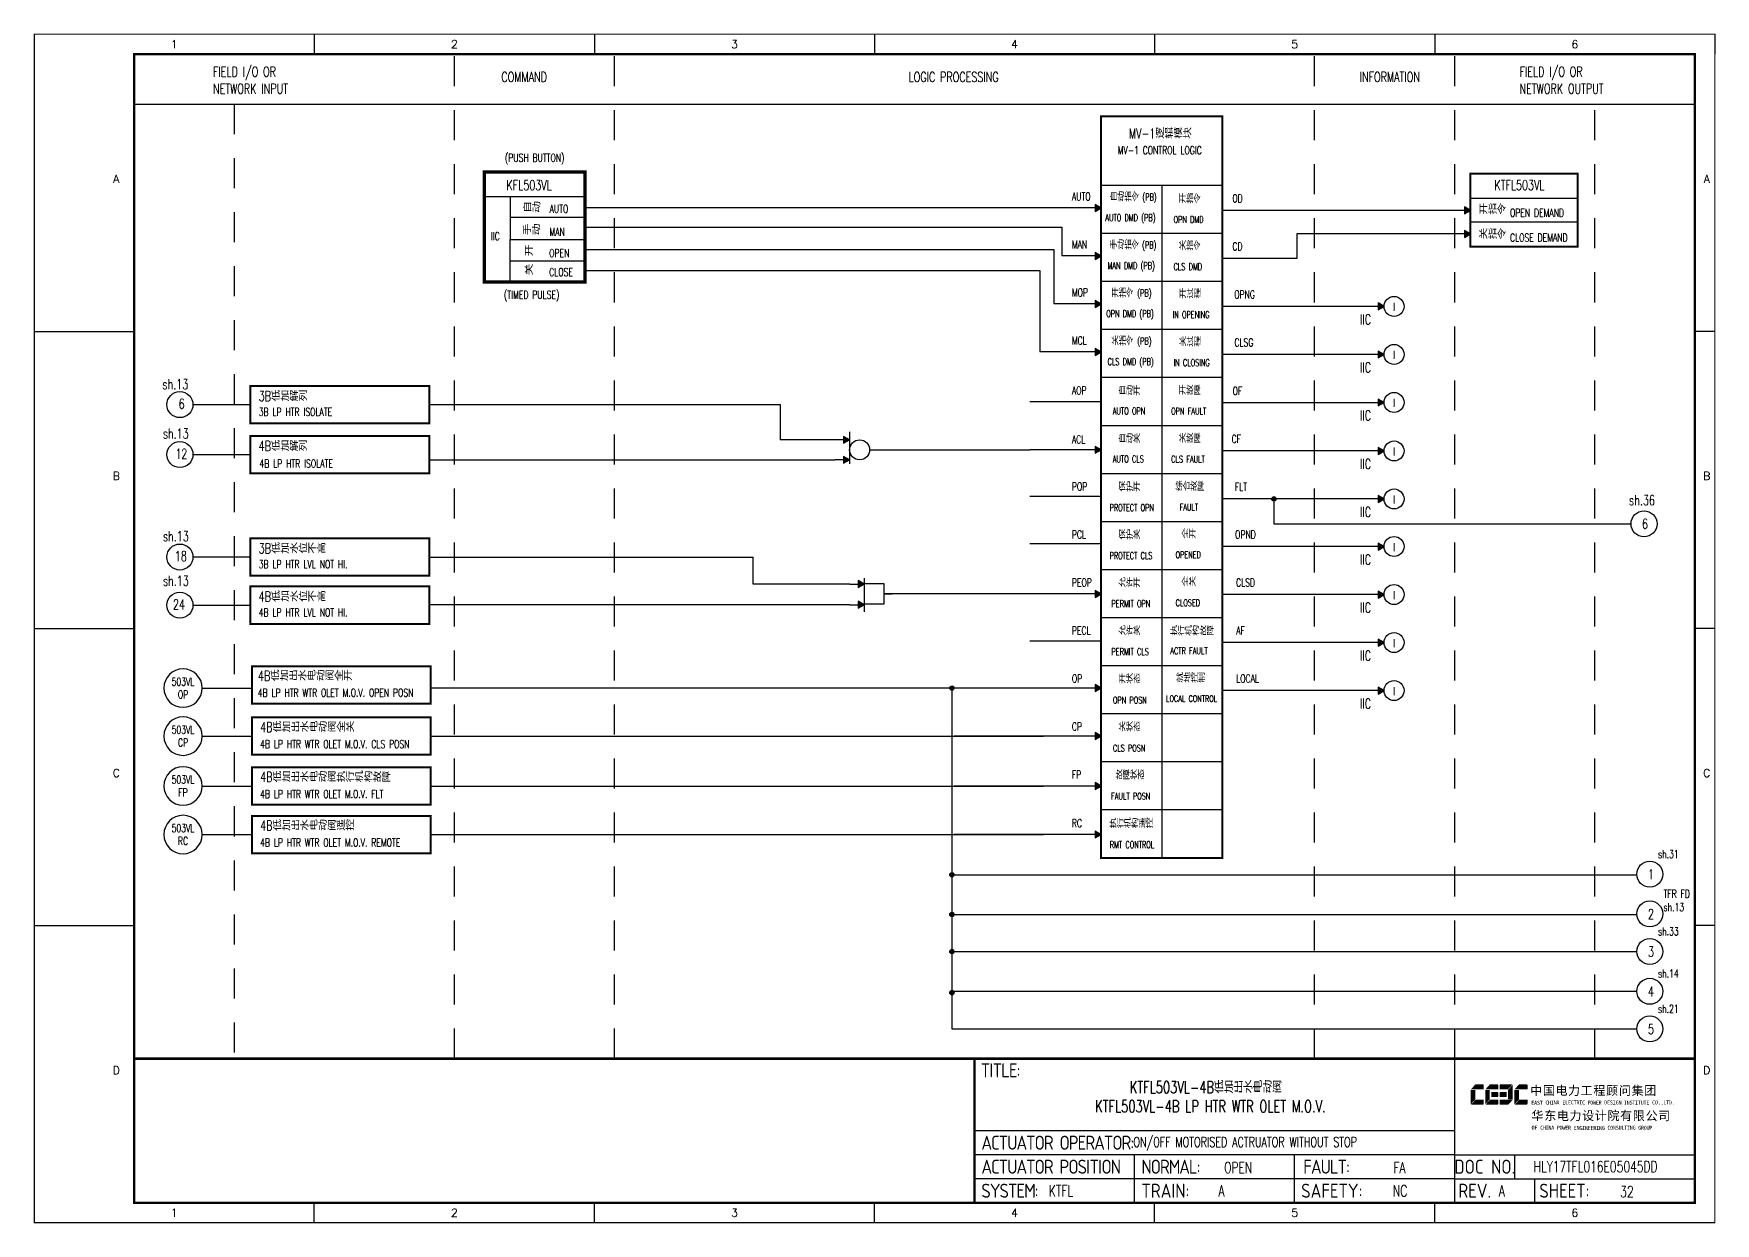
# Model space of a CAD drawing. Header units: millimetres. Extents: x 6586 to 9951, y 1074 to 5865.
# Drawn here: x 8163.7 to 8584, y 3551.9 to 3849.2 of the extents above; entities that cross this region are included whole.
import ezdxf
from ezdxf.enums import TextEntityAlignment as Align

# ---------------------------------------------------------------- set-up
doc = ezdxf.new("R2010")
doc.units = ezdxf.units.MM
doc.linetypes.add('DASHED', pattern=[0.75, 0.5, -0.25])
doc.linetypes.add('JIS_02_0.7', pattern=[1.35, 0.75, -0.6])
for name, color, linetype in [('BORDER', 1, 'Continuous'), ('INSTRUMENT', 4, 'Continuous'), ('MLINE', 6, 'Continuous'), ('TITLE', 1, 'Continuous'), ('TK', 7, 'Continuous'), ('图框_外框线', 7, 'Continuous'), ('图框_标题栏文字', 6, 'Continuous')]:
    doc.layers.add(name, color=color, linetype=linetype)
doc.styles.add('ecepdi', font='simhei.ttf', dxfattribs={"width": 0.9})
doc.styles.get("Standard").update_dxf_attribs({"font": 'romans.shx', "width": 0.7, "bigfont": '@0hztxta.shx'})
doc.styles.add('工程字', font='gbenor.shx', dxfattribs={"bigfont": 'gbcbig.shx'})

# ---------------------------------------------------------------- blocks, each defined once
blk = doc.blocks.new('INS00')
at = {"layer": 'INSTRUMENT', "color": 0}
blk.add_lwpolyline([(6, 0, 1), (-6, 0, 1)], format="xyb", close=True, dxfattribs=at)
at = {"layer": 'INSTRUMENT', "flags": 1}
for tag, p in [('INSNAM', (0, 9)), ('INSDGN', (0, -9)), ('INSSUP', (0, -15)), ('INSTYP', (0, -12)), ('INSMAN', (0, -18)), ('INSREM', (0, -21))]:
    blk.add_attdef(tag, text='', height=3, dxfattribs=at).set_placement(p, align=Align.TOP_CENTER)
at = {"layer": 'INSTRUMENT', "width": 0.7}
for tag, p in [('INSHH', (6, 3.5)), ('INSL', (6, -3)), ('INSLL', (6, -6))]:
    blk.add_attdef(tag, p, '', height=2.5, dxfattribs=at)
for tag, p in [('INSIDE', (0, 2)), ('INSSYS', (0, -2))]:
    blk.add_attdef(tag, text='', height=2.5, dxfattribs=at).set_placement(p, align=Align.MIDDLE)
at = {"layer": 'INSTRUMENT', "linetype": 'DASHED', "width": 0.7}
blk.add_attdef('INSH', (6, 0.5), '', height=2.5, dxfattribs=at)
blk = doc.blocks.new('huo')
at = {"layer": 'BORDER'}
for points in [[(-72.15, 909.27), (-73.65, 910.13), (-73.65, 908.4)], [(-72.15, 904.27), (-73.65, 905.13), (-73.65, 903.4)]]:
    blk.add_hatch(color=256, dxfattribs=at).paths.add_polyline_path(points)
for p, q in [((-72.15, 909.27), (-75.75, 909.27)), ((-72.15, 911.28), (-72.15, 903.28)), ((-72.15, 904.27), (-75.75, 904.27)), ((-67.15, 906.77), (-65.15, 906.77))]:
    blk.add_line(p, q, dxfattribs=at)
for points in [[(-72.15, 909.27), (-73.65, 910.13), (-73.65, 908.4)], [(-72.15, 904.27), (-73.65, 905.13), (-73.65, 903.4)]]:
    blk.add_lwpolyline(points, close=True, dxfattribs=at)
blk.add_circle((-69.65, 906.77), 2.5, dxfattribs=at)
blk = doc.blocks.new('A$C1E0003F3')
h = blk.add_hatch(color=152)
edge = h.paths.add_edge_path()
edge.add_ellipse((5.15, 4.41), major_axis=(0, 0.211), ratio=0.769231, start_angle=-90, end_angle=0)
edge.add_line((5.15, 4.62), (3.22, 4.62))
edge.add_line((3.22, 4.62), (2.09, 3.35))
edge.add_line((2.09, 3.35), (5.32, 3.35))
edge.add_line((5.32, 3.35), (5.32, 4.41))
h.paths.add_polyline_path([(3.22, 3.23), (2.09, 3.23), (2.09, -0.36), (3.22, 0.91)])
edge = h.paths.add_edge_path()
edge.add_line((5.32, 0.81), (3.27, 0.81))
edge.add_line((3.27, 0.81), (2.13, -0.46))
edge.add_line((2.13, -0.46), (5.15, -0.46))
edge.add_ellipse((5.15, -0.25), major_axis=(0, 0.211), ratio=0.769231, start_angle=180, end_angle=270)
edge.add_line((5.32, -0.25), (5.32, 0.81))
h = blk.add_hatch(color=152)
edge = h.paths.add_edge_path()
edge.add_ellipse((8.78, 4.41), major_axis=(0, 0.211), ratio=0.769231, start_angle=-90, end_angle=0)
edge.add_line((8.78, 4.62), (6.84, 4.62))
edge.add_line((6.84, 4.62), (5.71, 3.35))
edge.add_line((5.71, 3.35), (8.94, 3.35))
edge.add_line((8.94, 3.35), (8.94, 4.41))
h.paths.add_polyline_path([(6.84, 3.23), (5.71, 3.23), (5.71, -0.36), (6.84, 0.91)])
edge = h.paths.add_edge_path()
edge.add_ellipse((8.78, 2.49), major_axis=(0, 0.211), ratio=0.769231, start_angle=-90, end_angle=0)
edge.add_line((8.78, 2.7), (7.22, 2.7))
edge.add_line((7.22, 2.7), (7.22, 1.44))
edge.add_line((7.22, 1.44), (8.78, 1.44))
edge.add_ellipse((8.78, 1.65), major_axis=(0, 0.211), ratio=0.769231, start_angle=180, end_angle=270)
edge.add_line((8.94, 1.65), (8.94, 2.49))
edge = h.paths.add_edge_path()
edge.add_line((8.94, 0.81), (6.89, 0.81))
edge.add_line((6.89, 0.81), (5.75, -0.46))
edge.add_line((5.75, -0.46), (8.78, -0.46))
edge.add_ellipse((8.78, -0.25), major_axis=(0, 0.211), ratio=0.769231, start_angle=180, end_angle=270)
edge.add_line((8.94, -0.25), (8.94, 0.81))
h = blk.add_hatch(color=1)
edge = h.paths.add_edge_path()
edge.add_line((12.48, 4.62), (9.46, 4.62))
edge.add_ellipse((9.46, 4.41), major_axis=(0, 0.211), ratio=0.769231, start_angle=0, end_angle=90)
edge.add_line((9.3, 4.41), (9.3, 3.35))
edge.add_line((9.3, 3.35), (11.35, 3.35))
edge.add_line((11.35, 3.35), (12.48, 4.62))
h.paths.add_polyline_path([(12.57, 4.56), (11.38, 3.23), (11.38, 0.93), (12.57, 0.93)])
edge = h.paths.add_edge_path()
edge.add_line((11.03, 2.7), (9.46, 2.7))
edge.add_ellipse((9.46, 2.49), major_axis=(0, 0.211), ratio=0.769231, start_angle=0, end_angle=90)
edge.add_line((9.3, 2.49), (9.3, 1.65))
edge.add_ellipse((9.46, 1.65), major_axis=(0, 0.211), ratio=0.769231, start_angle=90, end_angle=180)
edge.add_line((9.46, 1.44), (11.03, 1.44))
edge.add_line((11.03, 1.44), (11.03, 2.7))
h = blk.add_hatch(color=152)
edge = h.paths.add_edge_path()
edge.add_ellipse((16.11, 4.41), major_axis=(0, 0.211), ratio=0.769231, start_angle=-90, end_angle=0)
edge.add_line((16.11, 4.62), (14.14, 4.62))
edge.add_line((14.14, 4.62), (13, 3.35))
edge.add_line((13, 3.35), (16.27, 3.35))
edge.add_line((16.27, 3.35), (16.27, 4.41))
h.paths.add_polyline_path([(14.14, 3.23), (13, 3.23), (13, -0.36), (14.14, 0.91)])
edge = h.paths.add_edge_path()
edge.add_line((16.27, 0.81), (14.18, 0.81))
edge.add_line((14.18, 0.81), (13.04, -0.46))
edge.add_line((13.04, -0.46), (16.03, -0.46))
edge.add_ellipse((16.03, -0.15), major_axis=(0, 0.316), ratio=0.769231, start_angle=180, end_angle=270)
edge.add_line((16.27, -0.15), (16.27, 0.81))
h = blk.add_hatch(color=1)
edge = h.paths.add_edge_path()
edge.add_line((12.58, 0.79), (9.3, 0.79))
edge.add_line((9.3, 0.79), (9.3, -0.27))
edge.add_ellipse((9.46, -0.27), major_axis=(0, 0.211), ratio=0.769231, start_angle=90, end_angle=180)
edge.add_line((9.46, -0.48), (11.43, -0.48))
edge.add_line((11.43, -0.48), (12.58, 0.79))
at = {"layer": 'TITLE', "color": 7, "style": 'ecepdi'}
for s, p in [('中', (16.92, 1.94)), ('国', (20.09, 2)), ('电', (23.25, 1.99)), ('力', (26.39, 1.96)), ('程', (32.71, 1.98)), ('顾', (35.9, 1.98)), ('问', (39.09, 1.94)), ('集', (42.26, 1.98)), ('团', (45.42, 2.01)), ('工', (29.53, 1.95)), ('华', (17.24, -4.31)), ('东', (20.45, -4.29)), ('电', (23.62, -4.35)), ('力', (26.75, -4.32)), ('设', (29.92, -4.3)), ('计', (33.05, -4.31)), ('院', (36.26, -4.29)), ('有', (39.41, -4.29)), ('限', (42.57, -4.32)), ('公', (45.78, -4.38)), ('司', (48.91, -4.35))]:
    blk.add_text(s, height=2.2, dxfattribs=at).set_placement(p)
at = {"layer": 'TITLE', "color": 7, "style": 'ecepdi', "width": 0.975}
for s, p in [('E', (17.58, 0.02)), ('A', (18.29, 0.03)), ('S', (19, 0.03)), ('T', (19.7, 0.03)), ('C', (21.1, 0.09)), ('H', (21.77, 0.09)), ('I', (22.46, 0.09)), ('N', (23.17, 0.1)), ('A', (23.86, 0.1)), ('E', (25.35, 0.09)), ('L', (26.05, 0.11)), ('E', (26.76, 0.1)), ('C', (27.46, 0.12)), ('T', (28.18, 0.11)), ('R', (28.87, 0.1)), ('I', (29.57, 0.11)), ('C', (30.28, 0.1)), ('P', (31.64, 0.09)), ('O', (32.32, 0.08)), ('W', (33.03, 0.08)), ('E', (33.72, 0.08)), ('R', (34.42, 0.09)), ('D', (35.81, 0.1)), ('E', (36.52, 0.1)), ('S', (37.2, 0.1)), ('I', (37.91, 0.09)), ('G', (38.68, 0.11)), ('N', (39.38, 0.09)), ('I', (40.72, 0.07)), ('N', (41.43, 0.08)), ('S', (42.14, 0.08)), ('T', (42.83, 0.08)), ('I', (43.52, 0.09)), ('T', (44.22, 0.07)), ('U', (44.93, 0.07)), ('T', (45.63, 0.08)), ('E', (46.34, 0.09)), ('C', (47.76, 0.11)), ('O', (48.48, 0.1)), ('L', (50.56, 0.1)), ('T', (51.27, 0.1)), ('D', (51.96, 0.1)), ('.', (49.23, 0.1)), (',', (49.87, 0.1)), ('.', (52.72, 0.11)), ('O', (17.67, -6.18)), ('OF', (18.01, -6.2)), ('F', (18.37, -6.2)), ('C', (19.8, -6.19)), ('H', (20.47, -6.19)), ('I', (21.15, -6.19)), ('N', (21.87, -6.18)), ('A', (22.56, -6.18)), ('P', (23.98, -6.2)), ('O', (24.66, -6.21)), ('W', (25.36, -6.21)), ('E', (26.06, -6.21)), ('R', (26.75, -6.2)), ('E', (28.19, -6.24)), ('N', (28.91, -6.27)), ('G', (29.62, -6.26)), ('I', (30.32, -6.27)), ('N', (31.02, -6.27)), ('E', (31.7, -6.28)), ('E', (32.41, -6.27)), ('R', (33.1, -6.24)), ('I', (33.81, -6.24)), ('N', (34.51, -6.26)), ('G', (35.2, -6.24)), ('C', (36.61, -6.19)), ('O', (37.3, -6.21)), ('N', (38, -6.2)), ('S', (38.71, -6.21)), ('U', (39.41, -6.18)), ('L', (40.11, -6.18)), ('T', (40.81, -6.19)), ('I', (41.51, -6.21)), ('N', (42.2, -6.21)), ('G', (42.91, -6.17)), ('G', (44.29, -6.2)), ('R', (45, -6.21)), ('O', (45.69, -6.22)), ('U', (46.39, -6.2)), ('P', (47.1, -6.23))]:
    blk.add_text(s, height=1, dxfattribs=at).set_placement(p, align=Align.MIDDLE_CENTER)
blk = doc.blocks.new('A$C57484896')
for p, q in [((70, 297), (70, 292)), ((140, 297), (140, 292)), ((210, 297), (210, 292)), ((280, 297), (280, 292)), ((350, 297), (350, 292)), ((420, 297), (420, 292)), ((0, 222.75), (25, 222.75)), ((420, 222.75), (415, 222.75)), ((0, 148.5), (25, 148.5)), ((420, 148.5), (415, 148.5)), ((0, 74.25), (25, 74.25)), ((420, 74.25), (415, 74.25)), ((70, 0), (70, 5)), ((140, 0), (140, 5)), ((210, 0), (210, 5)), ((280, 0), (280, 5)), ((350, 0), (350, 5))]:
    blk.add_line(p, q)
at = {"layer": 'MLINE', "linetype": 'JIS_02_0.7', "ltscale": 10}
for p, q in [((105, 41), (105, 292)), ((145, 41), (145, 292)), ((320, 41), (320, 292)), ((355, 41), (355, 292)), ((50, 279.56), (50, 41)), ((390, 41), (390, 279.56))]:
    blk.add_line(p, q, dxfattribs=at)
at = {"layer": 'MLINE'}
blk.add_line((25, 279.56), (415, 279.56), dxfattribs=at)
at = {"layer": '图框_外框线'}
for p, q in [((355, 5), (355, 41)), ((355, 23), (235, 23)), ((355, 17), (235, 17)), ((275, 11), (275, 17)), ((315, 11), (315, 17)), ((355, 17), (415, 17)), ((370, 11), (370, 17)), ((355, 11), (235, 11)), ((355, 11), (235, 11)), ((275, 5), (275, 11)), ((315, 5), (315, 11)), ((355, 11), (415, 11)), ((375, 5), (375, 11))]:
    blk.add_line(p, q, dxfattribs=at)
for points, const_width in [([(0, 0), (420, 0), (420, 297), (0, 297)], 0.3), ([(25, 5), (415, 5), (415, 292), (25, 292)], 0.6)]:
    blk.add_lwpolyline(points, close=True, dxfattribs=dict(at, const_width=const_width))
at = {"layer": '图框_外框线', "const_width": 0.6}
blk.add_lwpolyline([(235, 41), (25, 41)], dxfattribs=at)
at = {"layer": '图框_外框线'}
blk.add_lwpolyline([(415, 41, 0.6, 0.6, 0), (235, 41, 0.6, 0.6, 0), (235, 5, 0, 0, 0)], format="xyseb", dxfattribs=at)
blk.add_blockref('A$C1E0003F3', (356.94, 29.95))
at = {"layer": 'MLINE', "char_height": 2.5, "width": 31.8959, "attachment_point": 1}
for s, insert in [('FIELD I/O OR', (44.67, 288.89)), ('COMMAND', (116.74, 287.58)), ('LOGIC PROCESSING', (218.52, 287.58)), ('INFORMATION', (331.25, 287.58)), ('FIELD I/O OR', (371.22, 288.89)), ('NETWORK INPUT', (44.67, 284.64)), ('NETWORK OUTPUT', (371.22, 284.64))]:
    blk.add_mtext(s, dxfattribs=dict(at, insert=insert))
at = {"layer": 'TK', "color": 3}
for s, p in [('1', (35, 294.5)), ('2', (105, 294.5)), ('3', (175, 294.5)), ('4', (245, 294.5)), ('5', (315, 294.5)), ('6', (385, 294.5)), ('1', (35, 2.5)), ('2', (105, 2.5)), ('3', (175, 2.5)), ('4', (245, 2.5)), ('5', (315, 2.5)), ('6', (385, 2.5))]:
    blk.add_text(s, height=2, dxfattribs=at).set_placement(p, align=Align.MIDDLE)
for s, p in [('A', (20.5, 259.88)), ('A', (418, 259.88)), ('B', (20.5, 185.62)), ('B', (418, 185.62)), ('C', (20.5, 111.38)), ('C', (418, 111.38)), ('D', (20.5, 37.12)), ('D', (418, 37.12))]:
    blk.add_text(s, height=2, dxfattribs=at).set_placement(p, align=Align.CENTER)
at = {"layer": '图框_标题栏文字', "char_height": 3.5, "style": '工程字'}
for s, insert, width, attachment_point in [('{\\T0.9; TITLE:}', (234.86, 38.09), 14.2249, 4), ('{\\T0.9; ACTUATOR OPERATOR:}', (235, 20), 40, 4), ('{\\T0.9; ACTUATOR POSITION}', (235, 14), 45, 4), ('{\\T0.9; NORMAL:}', (275, 14), 18.2557, 4), ('{\\T0.9; FAULT:}', (315.44, 14), 15, 4), ('DOC NO.', (362.5, 14), 15, 5), ('{\\T0.9; SYSTEM:}', (235, 8), 17.9526, 4), ('{\\T0.9; }TRAIN: ', (275, 8), 17.6638, 4), ('SAFETY:', (324.3, 8), 22.3993, 5), ('REV.', (360, 8), 10, 5), ('SHEET:', (382.42, 8), 20, 5)]:
    blk.add_mtext(s, dxfattribs=dict(at, insert=insert, width=width, attachment_point=attachment_point))

msp = doc.modelspace()

# ---------------------------------------------------------------- hatches: boundary and pattern name
for points in [[(8430.46, 3805.7), (8428.96, 3806.57), (8428.96, 3804.84)], [(8522.75, 3805.08), (8521.25, 3805.94), (8521.25, 3804.21)], [(8522.75, 3799.21), (8521.25, 3800.07), (8521.25, 3798.34)], [(8430.46, 3793.7), (8428.96, 3794.57), (8428.96, 3792.84)], [(8430.46, 3781.7), (8428.96, 3782.57), (8428.96, 3780.84)], [(8501.17, 3781.08), (8499.67, 3781.94), (8499.67, 3780.21)], [(8430.46, 3769.7), (8428.96, 3770.57), (8428.96, 3768.84)], [(8501.17, 3769.08), (8499.67, 3769.94), (8499.67, 3768.21)], [(8501.17, 3757.08), (8499.67, 3757.94), (8499.67, 3756.21)], [(8430.46, 3745.23), (8428.96, 3746.1), (8428.96, 3744.37)], [(8501.17, 3744.96), (8499.67, 3745.83), (8499.67, 3744.09)], [(8501.17, 3732.96), (8499.67, 3733.83), (8499.67, 3732.09)], [(8501.17, 3721.08), (8499.67, 3721.94), (8499.67, 3720.21)], [(8430.46, 3709.23), (8428.96, 3710.1), (8428.96, 3708.37)], [(8501.17, 3709.08), (8499.67, 3709.94), (8499.67, 3708.21)], [(8501.17, 3697.08), (8499.67, 3697.94), (8499.67, 3696.21)], [(8430.46, 3685.7), (8428.96, 3686.57), (8428.96, 3684.84)], [(8501.17, 3685.08), (8499.67, 3685.94), (8499.67, 3684.21)], [(8430.46, 3673.7), (8428.96, 3674.57), (8428.96, 3672.84)], [(8430.46, 3661.23), (8428.96, 3662.1), (8428.96, 3660.37)], [(8430.46, 3649.11), (8428.96, 3649.98), (8428.96, 3648.25)]]:
    msp.add_hatch(color=256).paths.add_polyline_path(points)
h = msp.add_hatch(color=256)
edge = h.paths.add_edge_path()
edge.add_arc((8473.66, 3732.97), 0.55, 0, 360)
h = msp.add_hatch(color=256)
edge = h.paths.add_edge_path()
edge.add_arc((8473.66, 3732.97), 0.393, 0, 360)
h = msp.add_hatch(color=256)
edge = h.paths.add_edge_path()
edge.add_arc((8473.66, 3732.97), 0.393, 0, 360)
h = msp.add_hatch(color=256)
edge = h.paths.add_edge_path()
edge.add_arc((8393.18, 3685.7), 0.55, 0, 360)
h = msp.add_hatch(color=256)
edge = h.paths.add_edge_path()
edge.add_arc((8393.18, 3685.7), 0.393, 0, 360)
h = msp.add_hatch(color=256)
edge = h.paths.add_edge_path()
edge.add_arc((8393.18, 3685.7), 0.393, 0, 360)
h = msp.add_hatch(color=256)
edge = h.paths.add_edge_path()
edge.add_arc((8393.18, 3639.06), 0.55, 0, 360)
h = msp.add_hatch(color=256)
edge = h.paths.add_edge_path()
edge.add_arc((8393.18, 3639.06), 0.393, 0, 360)
h = msp.add_hatch(color=256)
edge = h.paths.add_edge_path()
edge.add_arc((8393.18, 3639.06), 0.393, 0, 360)
h = msp.add_hatch(color=256)
edge = h.paths.add_edge_path()
edge.add_arc((8393.18, 3629.13), 0.55, 0, 360)
h = msp.add_hatch(color=256)
edge = h.paths.add_edge_path()
edge.add_arc((8393.18, 3629.13), 0.393, 0, 360)
h = msp.add_hatch(color=256)
edge = h.paths.add_edge_path()
edge.add_arc((8393.18, 3629.13), 0.393, 0, 360)
h = msp.add_hatch(color=256)
edge = h.paths.add_edge_path()
edge.add_arc((8393.18, 3619.86), 0.55, 0, 360)
h = msp.add_hatch(color=256)
edge = h.paths.add_edge_path()
edge.add_arc((8393.18, 3619.86), 0.393, 0, 360)
h = msp.add_hatch(color=256)
edge = h.paths.add_edge_path()
edge.add_arc((8393.18, 3619.86), 0.393, 0, 360)
h = msp.add_hatch(color=256)
edge = h.paths.add_edge_path()
edge.add_arc((8393.18, 3609.59), 0.55, 0, 360)
h = msp.add_hatch(color=256)
edge = h.paths.add_edge_path()
edge.add_arc((8393.18, 3609.59), 0.393, 0, 360)
h = msp.add_hatch(color=256)
edge = h.paths.add_edge_path()
edge.add_arc((8393.18, 3609.59), 0.393, 0, 360)
at = {"layer": 'BORDER'}
for points in [[(8371.22, 3711.71), (8369.72, 3712.57), (8369.72, 3710.84)], [(8371.22, 3706.52), (8369.72, 3707.39), (8369.72, 3705.66)]]:
    msp.add_hatch(color=256, dxfattribs=at).paths.add_polyline_path(points)

# ---------------------------------------------------------------- linework, layer by layer
for p, q in [((8430.46, 3811.36), (8430.46, 3828.54)), ((8430.46, 3828.54), (8460.74, 3828.54)), ((8460.74, 3811.36), (8460.74, 3828.54)), ((8276.32, 3814.66), (8301.49, 3814.66)), ((8301.49, 3814.66), (8301.49, 3787.16)), ((8276.32, 3808.54), (8301.49, 3808.54)), ((8282.74, 3808.54), (8282.71, 3787.16)), ((8430.46, 3811.36), (8460.74, 3811.36)), ((8445.6, 3811.36), (8445.6, 3643.24)), ((8522.75, 3808.12), (8549.54, 3808.12)), ((8522.75, 3808.12), (8549.54, 3808.12)), ((8430.46, 3805.7), (8301.49, 3805.7)), ((8430.46, 3805.7), (8414.01, 3805.7)), ((8522.75, 3805.08), (8460.74, 3805.08)), ((8282.71, 3803.39), (8301.46, 3803.39)), ((8301.49, 3800.91), (8420.67, 3800.91)), ((8420.67, 3800.91), (8420.67, 3793.7)), ((8522.75, 3802.19), (8549.54, 3802.19)), ((8282.71, 3797.81), (8301.46, 3797.81)), ((8301.49, 3795.32), (8418.61, 3795.32)), ((8418.61, 3795.32), (8418.61, 3781.7)), ((8430.46, 3799.36), (8460.74, 3799.36)), ((8522.75, 3799.21), (8479.4, 3799.21)), ((8479.4, 3799.21), (8479.4, 3793.08)), ((8522.75, 3795.99), (8549.54, 3795.99)), ((8522.75, 3795.99), (8549.54, 3795.99)), ((8282.71, 3792.44), (8301.46, 3792.44)), ((8430.46, 3793.7), (8420.67, 3793.7)), ((8479.4, 3793.08), (8460.74, 3793.08)), ((8301.49, 3787.16), (8276.32, 3787.16)), ((8282.71, 3787.16), (8301.49, 3787.16)), ((8301.49, 3790.08), (8415.18, 3790.08)), ((8415.18, 3790.08), (8415.18, 3769.7)), ((8430.46, 3787.36), (8460.74, 3787.36)), ((8430.46, 3781.7), (8418.61, 3781.7)), ((8475.35, 3781.08), (8460.74, 3781.08)), ((8499.67, 3781.08), (8460.74, 3781.08)), ((8430.46, 3775.36), (8460.74, 3775.36)), ((8430.46, 3769.7), (8415.18, 3769.7)), ((8475.35, 3769.08), (8460.74, 3769.08)), ((8499.67, 3769.08), (8460.74, 3769.08)), ((8430.46, 3763.36), (8460.74, 3763.36)), ((8203.5, 3756.55), (8217.87, 3756.55)), ((8262.55, 3756.55), (8350.29, 3756.55)), ((8350.29, 3756.55), (8350.29, 3747.73)), ((8430.46, 3757.23), (8412.68, 3757.23)), ((8499.67, 3756.96), (8460.74, 3756.96)), ((8262.55, 3751.88), (8217.87, 3751.88)), ((8430.46, 3751.36), (8460.74, 3751.36)), ((8364.03, 3747.73), (8350.29, 3747.73)), ((8374.62, 3745.23), (8388.96, 3745.23)), ((8388.96, 3745.23), (8412.68, 3745.23)), ((8430.46, 3745.23), (8412.68, 3745.23)), ((8499.67, 3744.96), (8460.74, 3744.96)), ((8203.5, 3744.07), (8217.87, 3744.07)), ((8262.55, 3742.73), (8364.03, 3742.73)), ((8262.55, 3739.4), (8217.87, 3739.4)), ((8430.46, 3739.36), (8460.74, 3739.36)), ((8430.46, 3733.61), (8412.68, 3733.61)), ((8475.35, 3732.96), (8460.74, 3732.96)), ((8499.67, 3732.96), (8460.74, 3732.96)), ((8473.66, 3732.97), (8473.66, 3726.75)), ((8430.46, 3727.36), (8460.74, 3727.36)), ((8473.66, 3726.75), (8562.9, 3726.75)), ((8430.46, 3721.73), (8412.68, 3721.73)), ((8475.35, 3721.08), (8460.74, 3721.08)), ((8499.67, 3721.08), (8460.74, 3721.08)), ((8203.5, 3718.47), (8217.87, 3718.47)), ((8262.55, 3718.39), (8343.49, 3718.39)), ((8343.49, 3711.66), (8343.49, 3718.39)), ((8367.63, 3711.71), (8343.49, 3711.71)), ((8430.46, 3715.36), (8460.74, 3715.36)), ((8412.68, 3709.23), (8376.22, 3709.23)), ((8430.46, 3709.23), (8412.68, 3709.23)), ((8475.35, 3709.08), (8460.74, 3709.08)), ((8499.67, 3709.08), (8460.74, 3709.08)), ((8203.5, 3706.43), (8217.87, 3706.43)), ((8367.63, 3706.52), (8262.55, 3706.52)), ((8430.46, 3703.36), (8460.74, 3703.36)), ((8262.55, 3701.76), (8217.87, 3701.76)), ((8430.46, 3697.41), (8412.68, 3697.41)), ((8475.35, 3697.08), (8460.74, 3697.08)), ((8499.67, 3697.08), (8460.74, 3697.08)), ((8430.46, 3691.36), (8460.74, 3691.36)), ((8205.82, 3685.7), (8218.22, 3685.7)), ((8430.46, 3685.7), (8262.9, 3685.7)), ((8393.18, 3685.7), (8393.18, 3600.54)), ((8475.35, 3685.08), (8460.74, 3685.08)), ((8499.67, 3685.08), (8460.74, 3685.08)), ((8262.9, 3681.81), (8218.22, 3681.81)), ((8430.46, 3679.36), (8460.74, 3679.36)), ((8205.82, 3673.7), (8218.22, 3673.7)), ((8262.9, 3673.7), (8416.03, 3673.7)), ((8430.46, 3673.7), (8393.73, 3673.7)), ((8262.9, 3669.03), (8218.22, 3669.03)), ((8430.46, 3667.36), (8460.74, 3667.36)), ((8205.82, 3661.23), (8218.22, 3661.23)), ((8262.9, 3661.23), (8416.03, 3661.23)), ((8430.46, 3661.23), (8393.73, 3661.23)), ((8262.9, 3656.56), (8218.22, 3656.56)), ((8430.46, 3655.36), (8460.74, 3655.36)), ((8205.82, 3649.11), (8218.22, 3649.11)), ((8262.9, 3649.11), (8416.03, 3649.11)), ((8430.46, 3649.11), (8393.73, 3649.11)), ((8262.9, 3644.44), (8218.22, 3644.44)), ((8393.18, 3639.06), (8564.33, 3639.06)), ((8393.18, 3629.13), (8564.33, 3629.13)), ((8393.18, 3619.86), (8564.34, 3619.86)), ((8393.18, 3609.93), (8564.33, 3609.93)), ((8393.18, 3600.54), (8564.34, 3600.54))]:
    msp.add_line(p, q)
for points, const_width in [([(8430.46, 3828.54), (8460.74, 3828.54), (8460.74, 3643.24), (8430.46, 3643.24), (8430.46, 3828.54)], 0.5), ([(8430.46, 3828.54), (8460.74, 3828.54), (8460.74, 3643.24), (8430.46, 3643.24), (8430.46, 3828.54)], 0.2), ([(8276.32, 3814.66), (8301.49, 3814.66), (8301.49, 3787.16), (8276.32, 3787.16), (8276.32, 3814.66)], 0.8), ([(8522.75, 3814.25), (8549.54, 3814.25), (8549.54, 3795.99), (8522.75, 3795.99), (8522.75, 3814.25)], 0.5), ([(8217.87, 3761.22), (8262.55, 3761.22), (8262.55, 3751.88), (8217.87, 3751.88), (8217.87, 3761.22)], 0.5), ([(8217.87, 3748.74), (8262.55, 3748.74), (8262.55, 3739.4), (8217.87, 3739.4), (8217.87, 3748.74)], 0.5), ([(8217.87, 3723.14), (8262.55, 3723.14), (8262.55, 3713.8), (8217.87, 3713.8), (8217.87, 3723.14)], 0.5), ([(8217.87, 3711.1), (8262.55, 3711.1), (8262.55, 3701.76), (8217.87, 3701.76), (8217.87, 3711.1)], 0.5), ([(8218.22, 3691.15), (8262.9, 3691.15), (8262.9, 3681.81), (8218.22, 3681.81), (8218.22, 3691.15)], 0.5), ([(8218.22, 3678.37), (8262.9, 3678.37), (8262.9, 3669.03), (8218.22, 3669.03), (8218.22, 3678.37)], 0.5), ([(8218.22, 3665.9), (8262.9, 3665.9), (8262.9, 3656.56), (8218.22, 3656.56), (8218.22, 3665.9)], 0.5), ([(8218.22, 3653.78), (8262.9, 3653.78), (8262.9, 3644.44), (8218.22, 3644.44), (8218.22, 3653.78)], 0.5)]:
    msp.add_lwpolyline(points, dxfattribs=dict(const_width=const_width))
msp.add_lwpolyline([(8522.75, 3795.99), (8522.75, 3814.25), (8549.54, 3814.25), (8549.54, 3795.99)])
msp.add_lwpolyline([(8522.75, 3795.99), (8522.75, 3814.25), (8549.54, 3814.25), (8549.54, 3795.99)])
for points in [[(8430.46, 3811.36), (8460.74, 3811.36), (8460.74, 3643.24), (8430.46, 3643.24)], [(8430.46, 3805.7), (8428.96, 3806.57), (8428.96, 3804.84)], [(8522.75, 3805.08), (8521.25, 3805.94), (8521.25, 3804.21)], [(8522.75, 3799.21), (8521.25, 3800.07), (8521.25, 3798.34)], [(8430.46, 3793.7), (8428.96, 3794.57), (8428.96, 3792.84)], [(8430.46, 3781.7), (8428.96, 3782.57), (8428.96, 3780.84)], [(8501.17, 3781.08), (8499.67, 3781.94), (8499.67, 3780.21)], [(8430.46, 3769.7), (8428.96, 3770.57), (8428.96, 3768.84)], [(8501.17, 3769.08), (8499.67, 3769.94), (8499.67, 3768.21)], [(8501.17, 3757.08), (8499.67, 3757.94), (8499.67, 3756.21)], [(8430.46, 3745.23), (8428.96, 3746.1), (8428.96, 3744.37)], [(8501.17, 3744.96), (8499.67, 3745.83), (8499.67, 3744.09)], [(8501.17, 3732.96), (8499.67, 3733.83), (8499.67, 3732.09)], [(8501.17, 3721.08), (8499.67, 3721.94), (8499.67, 3720.21)], [(8430.46, 3709.23), (8428.96, 3710.1), (8428.96, 3708.37)], [(8501.17, 3709.08), (8499.67, 3709.94), (8499.67, 3708.21)], [(8501.17, 3697.08), (8499.67, 3697.94), (8499.67, 3696.21)], [(8430.46, 3685.7), (8428.96, 3686.57), (8428.96, 3684.84)], [(8501.17, 3685.08), (8499.67, 3685.94), (8499.67, 3684.21)], [(8430.46, 3673.7), (8428.96, 3674.57), (8428.96, 3672.84)], [(8430.46, 3661.23), (8428.96, 3662.1), (8428.96, 3660.37)], [(8430.46, 3649.11), (8428.96, 3649.98), (8428.96, 3648.25)]]:
    msp.add_lwpolyline(points, close=True)
for centre, radius in [((8503.67, 3781.08), 2.5), ((8503.67, 3769.08), 2.5), ((8503.67, 3757.08), 2.5), ((8503.67, 3744.96), 2.5), ((8473.66, 3732.97), 0.55), ((8473.66, 3732.97), 0.393), ((8473.66, 3732.97), 0.393), ((8503.67, 3732.96), 2.5), ((8503.67, 3721.08), 2.5), ((8503.67, 3709.08), 2.5), ((8503.67, 3697.08), 2.5), ((8393.18, 3685.7), 0.55), ((8393.18, 3685.7), 0.393), ((8393.18, 3685.7), 0.393), ((8503.67, 3685.08), 2.5), ((8393.18, 3639.06), 0.55), ((8393.18, 3639.06), 0.393), ((8393.18, 3639.06), 0.393), ((8393.18, 3629.13), 0.55), ((8393.18, 3629.13), 0.393), ((8393.18, 3629.13), 0.393), ((8393.18, 3619.86), 0.55), ((8393.18, 3619.86), 0.393), ((8393.18, 3619.86), 0.393), ((8393.18, 3609.59), 0.55), ((8393.18, 3609.59), 0.393), ((8393.18, 3609.59), 0.393)]:
    msp.add_circle(centre, radius)
at = {"color": 1}
for centre in [(8200.24, 3756.54), (8200.24, 3744.06), (8566.15, 3726.75), (8200.24, 3718.46), (8200.24, 3706.42), (8567.59, 3639.21), (8567.59, 3629.28), (8567.59, 3619.89), (8567.59, 3609.93), (8567.59, 3600.54)]:
    msp.add_circle(centre, 3.25, dxfattribs=at)
at = {"layer": 'BORDER'}
for p, q in [((8367.63, 3711.71), (8371.22, 3711.71)), ((8371.22, 3713.21), (8371.22, 3704.73)), ((8376.22, 3709.23), (8378.22, 3709.23)), ((8367.63, 3706.52), (8371.22, 3706.52))]:
    msp.add_line(p, q, dxfattribs=at)
for points in [[(8371.22, 3711.71), (8369.72, 3712.57), (8369.72, 3710.84)], [(8376.22, 3711.73), (8371.22, 3711.73), (8371.22, 3706.73), (8376.22, 3706.73)], [(8371.22, 3706.52), (8369.72, 3707.39), (8369.72, 3705.66)]]:
    msp.add_lwpolyline(points, close=True, dxfattribs=at)

# ---------------------------------------------------------------- block references
for name, p in [('A$C57484896', (8163.83, 3552.1)), ('huo', (8439.77, 2838.47))]:
    msp.add_blockref(name, p)
at = {"layer": 'MLINE', "xscale": 0.7999999999992724, "yscale": 0.7999999999992724, "zscale": 0.7999999999992724}
for p, values in [((8201.02, 3685.7), {'INSIDE': '503VL', 'INSSYS': 'OP'}), ((8201.02, 3673.7), {'INSIDE': '503VL', 'INSSYS': 'CP'}), ((8201.02, 3661.23), {'INSIDE': '503VL', 'INSSYS': 'FP'}), ((8201.02, 3649.11), {'INSIDE': '503VL', 'INSSYS': 'RC'})]:
    msp.add_blockref('INS00', p, dxfattribs=at).add_auto_attribs(values)

# ---------------------------------------------------------------- texts
at = {"width": 0.7}
for p in [(8503.71, 3779.95), (8503.71, 3767.95), (8503.71, 3755.95), (8503.71, 3743.83), (8503.71, 3731.83), (8503.71, 3719.95), (8503.71, 3707.95), (8503.71, 3695.95), (8503.71, 3683.95)]:
    msp.add_text('I', height=2, dxfattribs=at).set_placement(p, align=Align.CENTER)
for s, p in [('KTFL503VL-4B低加出水电动阀', (8437.63, 3584.48)), ('KTFL503VL-4B LP HTR WTR OLET M.O.V.  ', (8428.98, 3579.7))]:
    msp.add_text(s, height=3, dxfattribs=at).set_placement(p)
at = {"attachment_point": 1}
for s, insert, char_height, width in [('MV-1逻辑模块', (8437.41, 3825.58), 2.5, 73.0067), ('MV-1 CONTROL LOGIC', (8434.62, 3821.12), 2, 48.5204), ('(PUSH BUTTON)', (8281.46, 3819.22), 2, 72.978), ('KFL503VL', (8281.84, 3812.63), 2.5, 73.0067), ('KTFL503VL', (8528.76, 3812.66), 2.5, 73.0067), ('AUTO', (8423.16, 3809.55), 2, 73.0067), ('AUTO', (8423.16, 3809.55), 2, 73.0067), ('自动指令', (8432.63, 3809.36), 2, 73.0067), ('(PB)', (8440.78, 3809.27), 1.7, 73.0067), ('开指令', (8449.86, 3808.89), 2, 73.0067), ('OD', (8463.27, 3809.08), 2, 73.0067), ('自动', (8285.85, 3807.07), 2.5, 73.0067), ('AUTO', (8292.61, 3806.45), 2, 73.0067), ('AUTO DMD (PB)', (8431.52, 3804.11), 1.7, 73.0067), ('开指令', (8524.83, 3806.62), 2.5, 73.0067), ('OPEN DEMAND', (8532.66, 3805.49), 2, 73.0067), ('IIC', (8277.97, 3799.62), 2, 73.0067), ('手动', (8285.82, 3801.45), 2.5, 73.0067), ('MAN', (8292.59, 3800.75), 2, 73.0067), ('OPN DMD', (8448.57, 3803.64), 1.7, 73.0067), ('关指令', (8524.83, 3800.4), 2.5, 73.0067), ('开', (8286.28, 3796.21), 2.5, 73.0067), ('OPEN', (8292.53, 3795.41), 2, 73.0067), ('MAN', (8423.16, 3797.55), 2, 73.0067), ('MAN', (8423.16, 3797.55), 2, 73.0067), ('手动指令', (8432.61, 3797.36), 2, 73.0067), ('(PB)', (8440.71, 3797.27), 1.7, 73.0067), ('关指令', (8449.86, 3797.13), 2, 73.0067), ('CD', (8463.27, 3797.08), 2, 73.0067), ('CLOSE DEMAND', (8532.66, 3799.27), 2, 73.0067), ('关', (8286.28, 3791.44), 2.5, 73.0067), ('MAN DMD (PB)', (8432.07, 3792.11), 1.7, 73.0067), ('CLS DMD', (8448.57, 3791.87), 1.7, 73.0067), ('CLOSE', (8292.53, 3790.65), 2, 73.0067), ('(TIMED PULSE)', (8281.22, 3785), 2, 73.0067), ('MOP', (8423.16, 3785.55), 2, 73.0067), ('MOP', (8423.16, 3785.55), 2, 73.0067), ('开指令', (8433.03, 3785.36), 2, 73.0067), ('(PB)', (8439.5, 3785.27), 1.7, 73.0067), ('开过程', (8449.94, 3785.13), 2, 73.0067), ('OPNG', (8463.75, 3785.08), 2, 73.0067), ('OPN DMD (PB)', (8431.74, 3780.11), 1.7, 73.0067), ('IN OPENING', (8448.34, 3779.87), 1.7, 73.0067), ('IIC', (8495.17, 3779.08), 2.5, 4.5039), ('MCL', (8423.16, 3773.55), 2, 73.0067), ('MCL', (8423.16, 3773.55), 2, 73.0067), ('关指令', (8433.03, 3773.36), 2, 73.0067), ('(PB)', (8439.5, 3773.27), 1.7, 73.0067), ('关过程', (8449.94, 3773.13), 2, 73.0067), ('CLSG', (8463.78, 3773.08), 2, 73.0067), ('CLS DMD (PB)', (8432.08, 3768.11), 1.7, 73.0067), ('IN CLOSING', (8448.56, 3767.87), 1.7, 73.0067), ('IIC', (8495.17, 3767.08), 2.5, 4.5039), (' \\Psh.13', (8195.86, 3767.06), 2.5, 73.0067), ('6', (8199.91, 3758), 2.5, 73.0067), ('3B低加解列', (8219.94, 3759.94), 2.5, 73.0067), ('AOP', (8423.16, 3761.08), 2, 73.0067), ('自动开', (8434.79, 3760.89), 2, 73.0067), ('开故障', (8449.86, 3761.01), 2, 73.0067), ('OF', (8463.34, 3760.96), 2, 73.0067), ('3B LP HTR ISOLATE', (8219.94, 3755.73), 2, 73.0067), ('AUTO OPN', (8433.39, 3755.8), 1.7, 73.0067), ('OPN FAULT', (8447.97, 3755.76), 1.7, 73.0067), ('IIC', (8495.17, 3755.08), 2.5, 4.5039), ('\\Psh.13', (8195.97, 3754.74), 2.5, 73.0067), ('自动关', (8434.79, 3748.89), 2, 73.0067), ('关故障', (8449.86, 3749.01), 2, 73.0067), ('12', (8199.1, 3745.52), 2.5, 73.0067), ('4B低加解列', (8219.94, 3747.46), 2.5, 73.0067), ('ACL', (8423.16, 3748.85), 2, 73.0067), ('CF', (8463.08, 3748.96), 2, 73.0067), ('4B LP HTR ISOLATE', (8220.12, 3742.8), 2, 73.0067), ('AUTO CLS', (8433.39, 3743.8), 1.7, 73.0067), ('CLS FAULT', (8447.97, 3743.76), 1.7, 73.0067), ('IIC', (8495.17, 3742.96), 2.5, 4.5039), ('POP', (8423.16, 3737.08), 2, 73.0067), ('保护开', (8434.79, 3736.89), 2, 73.0067), ('综合故障', (8449.01, 3737.01), 2, 73.0067), ('FLT', (8463.88, 3736.96), 2, 73.0067), ('sh.36', (8562.41, 3733.9), 2.5, 73.0067), ('PROTECT OPN', (8432.58, 3731.64), 1.7, 73.0067), ('FAULT', (8450.07, 3731.76), 1.7, 73.0067), ('IIC', (8495.17, 3730.96), 2.5, 4.5039), (' \\Psh.13', (8196.01, 3729.08), 2.5, 73.0067), ('PCL', (8423.16, 3725.08), 2, 73.0067), ('保护关', (8434.79, 3724.89), 2, 73.0067), ('全开', (8450.51, 3725.13), 2, 73.0067), ('OPND', (8463.95, 3725.08), 2, 73.0067), ('6', (8565.62, 3728.01), 2.5, 73.0067), ('18', (8198.97, 3719.92), 2.5, 73.0067), ('3B低加水位不高', (8219.94, 3721.87), 2.5, 73.0067), ('OPENED', (8449.08, 3719.87), 1.7, 73.0067), ('3B LP HTR LVL NOT HI.', (8219.94, 3717.66), 2, 73.0067), ('PROTECT CLS', (8432.58, 3719.64), 1.7, 73.0067), ('IIC', (8495.17, 3719.08), 2.5, 4.5039), (' \\Psh.13', (8196.01, 3717.94), 2.5, 73.0067), ('PEOP', (8423.16, 3713.08), 2, 73.0067), ('允许开', (8434.79, 3712.89), 2, 73.0067), ('全关', (8450.51, 3713.13), 2, 73.0067), ('CLSD', (8464.19, 3713.08), 2, 73.0067), ('24', (8198.52, 3707.88), 2.5, 73.0067), ('4B低加水位不高', (8219.94, 3709.83), 2.5, 73.0067), ('PERMIT OPN', (8433.06, 3707.64), 1.7, 73.0067), ('CLOSED', (8449.08, 3707.87), 1.7, 73.0067), ('IIC', (8495.17, 3707.08), 2.5, 4.5039), ('4B LP HTR LVL NOT HI.', (8219.94, 3705.62), 2, 73.0067), ('PECL', (8423.16, 3701.08), 2, 73.0067), ('允许关', (8434.79, 3700.89), 2, 73.0067), ('执行机构故障', (8447.71, 3700.89), 2, 73.0067), ('AF', (8464.22, 3701.08), 2, 73.0067), ('PERMIT CLS', (8433.06, 3695.64), 1.7, 73.0067), ('ACTR FAULT', (8447.77, 3695.87), 1.7, 73.0067), ('IIC', (8495.17, 3695.08), 2.5, 4.5039), ('4B低加出水电动阀全开', (8219.76, 3690.04), 2.5, 73.0067), ('OP', (8423.16, 3689.08), 2, 73.0067), ('开状态', (8434.79, 3688.89), 2, 73.0067), ('就地控制', (8449.2, 3689.13), 2, 73.0067), ('LOCAL', (8464.22, 3689.08), 2, 73.0067), ('4B LP HTR WTR OLET M.O.V. OPEN POSN', (8219.71, 3685.56), 2, 73.0067), ('OPN POSN', (8433.41, 3683.55), 1.7, 73.0067), ('LOCAL CONTROL', (8446.7, 3683.87), 1.6, 73.0067), ('IIC', (8495.17, 3683.08), 2.5, 4.5039), ('4B低加出水电动阀全关', (8220.29, 3677.22), 2.5, 73.0067), ('CP', (8423.16, 3677.08), 2, 73.0067), ('关状态', (8434.79, 3676.89), 2, 73.0067), ('4B LP HTR WTR OLET M.O.V. CLS POSN', (8220.29, 3672.7), 2, 73.0067), ('CLS POSN', (8433.41, 3671.55), 1.7, 73.0067), ('4B低加出水电动阀执行机构故障', (8220.29, 3664.75), 2.5, 73.0067), ('FP', (8423.16, 3665.08), 2, 73.0067), ('故障状态', (8434.01, 3664.89), 2, 73.0067), ('4B LP HTR WTR OLET M.O.V. FLT', (8220.29, 3660.23), 2, 73.0067), ('FAULT POSN', (8432.97, 3659.55), 1.7, 73.0067), ('4B低加出水电动阀遥控', (8220.29, 3652.63), 2.5, 73.0067), ('RC', (8423.16, 3652.96), 2, 73.0067), ('执行机构遥控', (8432.49, 3652.77), 2, 73.0067), ('4B LP HTR WTR OLET M.O.V. REMOTE', (8220.29, 3648.11), 2, 73.0067), ('RMT CONTROL', (8432.62, 3647.44), 1.7, 73.0067), ('sh.31', (8569.65, 3645.23), 2, 73.0067), ('1', (8567.15, 3640.42), 2.5, 73.0067), ('TFR FD\\Psh.13', (8571.02, 3635.3), 2, 73.0067), ('2', (8567.15, 3630.49), 2.5, 73.0067), ('sh.33', (8569.65, 3625.91), 2, 73.0067), ('3', (8567.15, 3621.1), 2.5, 73.0067), ('sh.14', (8569.65, 3615.37), 2, 73.0067), ('4', (8567.15, 3611.14), 2.5, 73.0067), ('sh.21', (8569.65, 3606.56), 2, 73.0067), ('5', (8567.15, 3601.75), 2.5, 73.0067), ('ON/OFF MOTORISED ACTRUATOR WITHOUT STOP ', (8438.53, 3573.52), 2.5, 88.199), ('OPEN', (8461.18, 3567.27), 2.8, 8.5983), ('FA', (8503.53, 3567.27), 2.8, 8.5983), ('KTFL', (8417.42, 3561.45), 2.8, 8.5983), ('A', (8459.81, 3561.45), 2.8, 8.5983), ('NC', (8503.39, 3561.45), 2.8, 8.5983), ('A', (8529.84, 3561.45), 2.8, 8.5983)]:
    msp.add_mtext(s, dxfattribs=dict(at, insert=insert, char_height=char_height, width=width))
at = {"width": 0.7}
for tag, p, s in [('HLY17TFL016E05045DD', (8538.56, 3564.72), ''), ('32', (8560.21, 3558.45), '1')]:
    msp.add_attdef(tag, p, s, height=2.8, dxfattribs=at)

doc.saveas('drawing.dxf')
